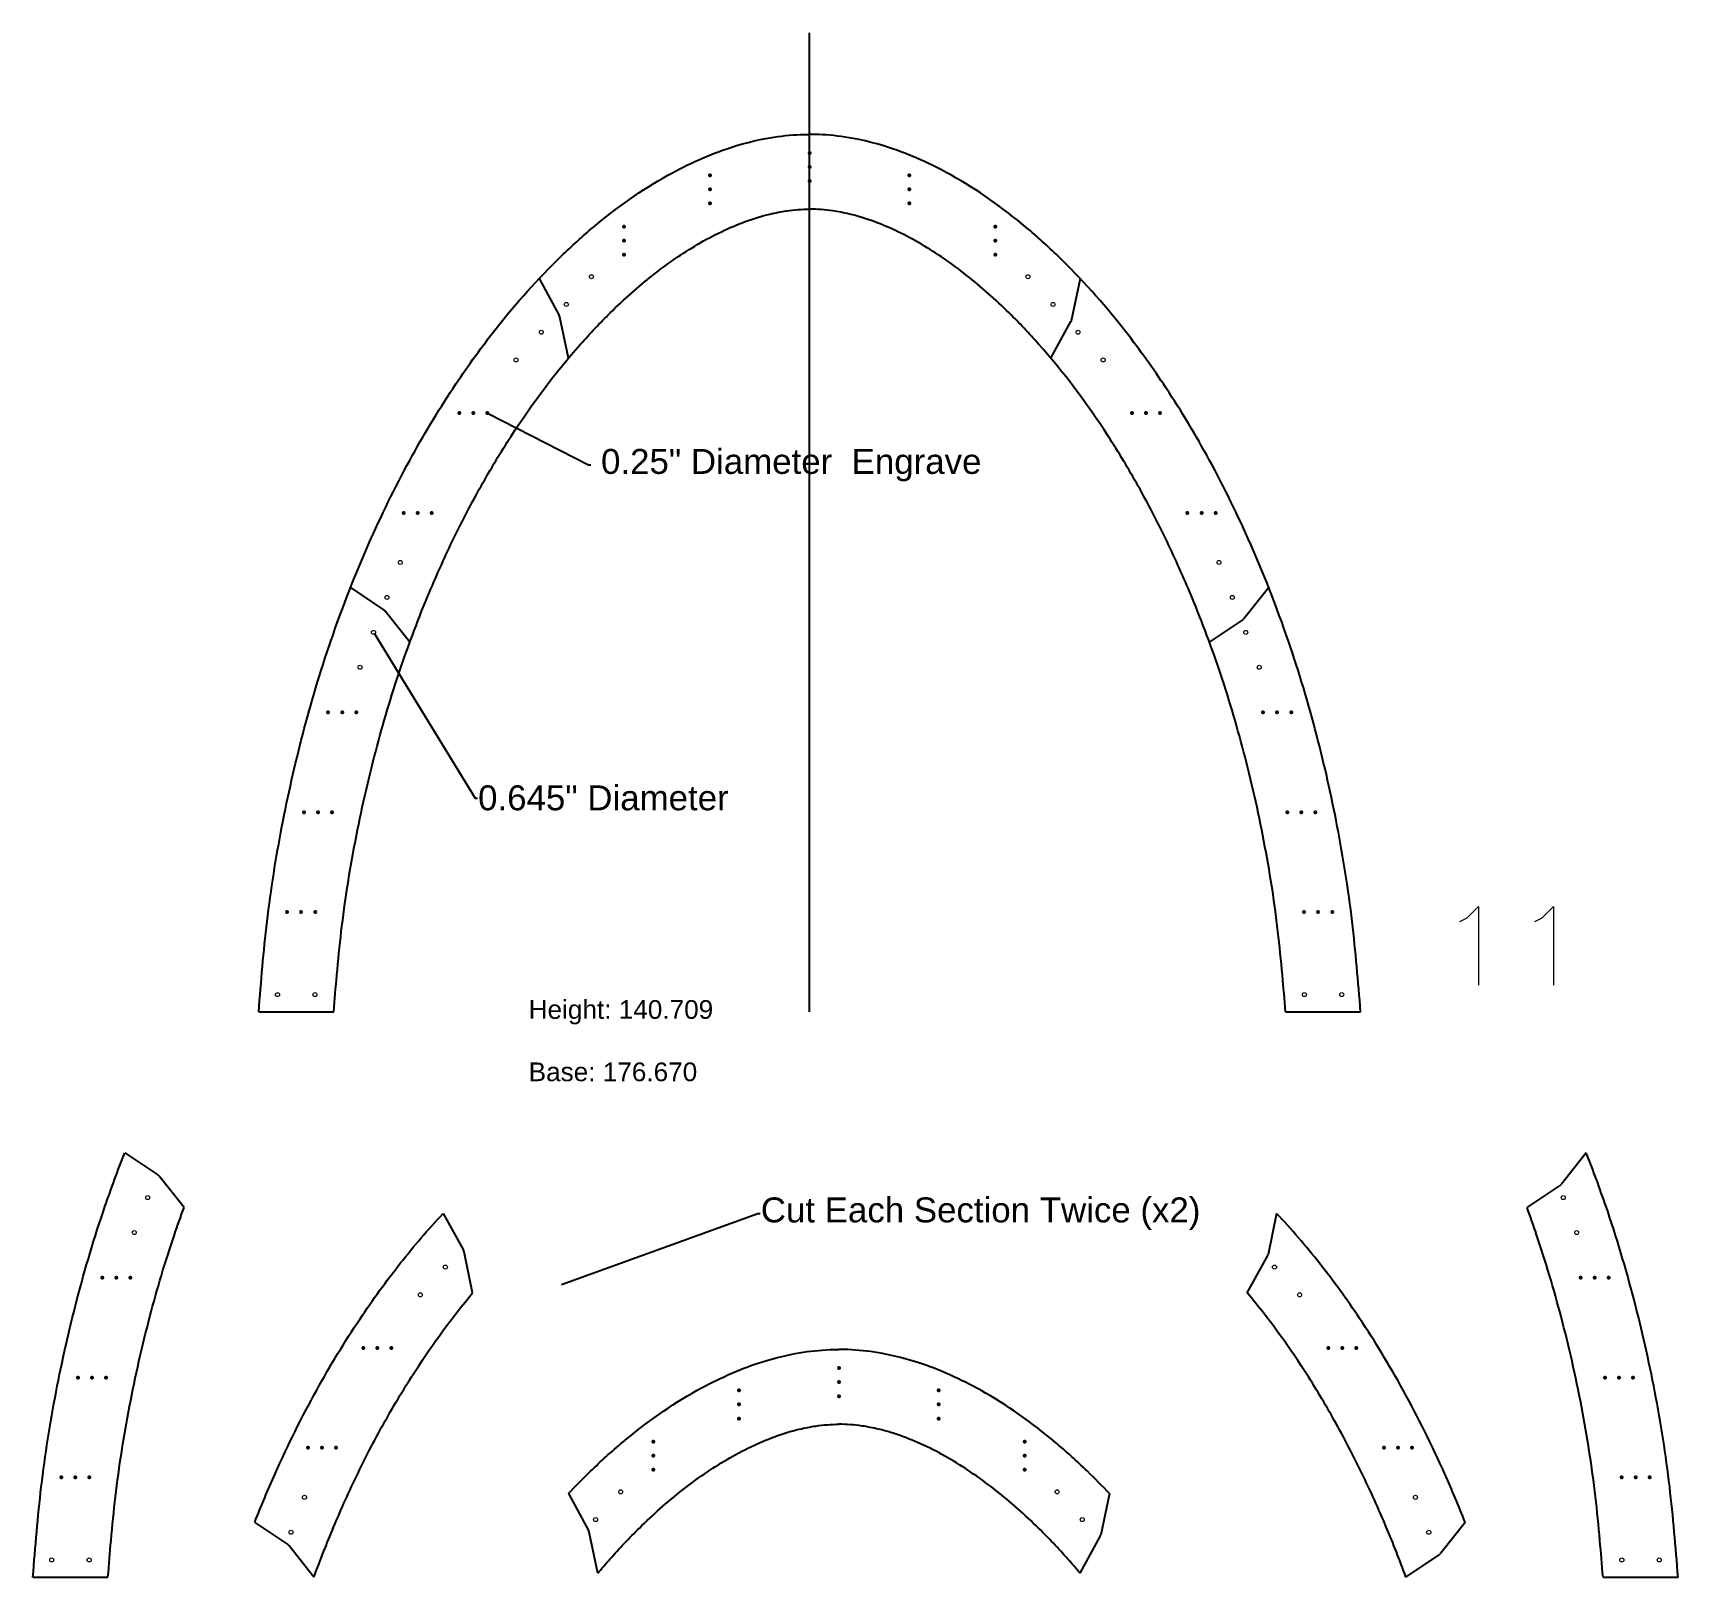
# Model space of a CAD drawing. Header units: inches. Extents: x 2 to 265, y 2 to 249.
import ezdxf
from ezdxf import colors
from ezdxf.entities.mleader import LeaderData, LeaderLine
from ezdxf.math import Vec2, Vec3

# ---------------------------------------------------------------- set-up
doc = ezdxf.new("R2010")
doc.units = ezdxf.units.IN
doc.header["$MEASUREMENT"] = 0
for name, color, linetype, lineweight in [('Annotation', 7, 'Continuous', 9), ('Drilling', 3, 'Continuous', 13), ('Engrave', 4, 'Continuous', 50)]:
    doc.layers.add(name, color=color, linetype=linetype, lineweight=lineweight)
doc.styles.get("Standard").update_dxf_attribs({"font": 'Arial.ttf'})

# ---------------------------------------------------------------- blocks, each defined once
blk = doc.blocks.new('*U63')
at = {"layer": 'Engrave'}
blk.add_point((0, 0), dxfattribs=at)
blk = doc.blocks.new('*U65')
at = {"layer": 'Engrave', "color": 0, "linetype": 'ByBlock', "lineweight": -2, "transparency": 16777216}
for p in [(0, 0), (2.25, 0), (4.5, 0)]:
    blk.add_blockref('*U63', p, dxfattribs=at)
blk = doc.blocks.new('*U66')
at = {"layer": 'Engrave'}
blk.add_point((0, 0), dxfattribs=at)
blk = doc.blocks.new('*U67')
at = {"layer": 'Engrave', "color": 0, "linetype": 'ByBlock', "lineweight": -2, "transparency": 16777216}
for p in [(0, 0), (2.25, 0), (4.5, 0)]:
    blk.add_blockref('*U66', p, dxfattribs=at)
blk = doc.blocks.new('*U68')
at = {"layer": 'Engrave'}
blk.add_point((0, 0), dxfattribs=at)
blk = doc.blocks.new('*U69')
at = {"layer": 'Engrave', "color": 0, "linetype": 'ByBlock', "lineweight": -2, "transparency": 16777216}
for p in [(0, 0), (2.25, 0), (4.5, 0)]:
    blk.add_blockref('*U68', p, dxfattribs=at)
blk = doc.blocks.new('*U70')
at = {"layer": 'Engrave'}
blk.add_point((0, 0), dxfattribs=at)
blk = doc.blocks.new('*U71')
at = {"layer": 'Engrave', "color": 0, "linetype": 'ByBlock', "lineweight": -2, "transparency": 16777216}
for p in [(0, 0), (2.25, 0), (4.5, 0)]:
    blk.add_blockref('*U70', p, dxfattribs=at)
blk = doc.blocks.new('*U72')
at = {"layer": 'Engrave'}
blk.add_point((0, 0), dxfattribs=at)
blk = doc.blocks.new('*U73')
at = {"layer": 'Engrave', "color": 0, "linetype": 'ByBlock', "lineweight": -2, "transparency": 16777216}
for p in [(0, 0), (2.25, 0), (4.5, 0)]:
    blk.add_blockref('*U72', p, dxfattribs=at)
blk = doc.blocks.new('*U74')
at = {"layer": 'Engrave'}
blk.add_point((0, 0), dxfattribs=at)
blk = doc.blocks.new('*U75')
at = {"layer": 'Engrave', "color": 0, "linetype": 'ByBlock', "lineweight": -2, "transparency": 16777216}
for p in [(0, 0), (2.25, 0), (4.5, 0)]:
    blk.add_blockref('*U74', p, dxfattribs=at)
blk = doc.blocks.new('*U76')
at = {"layer": 'Engrave'}
blk.add_point((0, 0), dxfattribs=at)
blk = doc.blocks.new('*U77')
at = {"layer": 'Engrave', "color": 0, "linetype": 'ByBlock', "lineweight": -2, "transparency": 16777216}
for p in [(0, 0), (2.25, 0), (4.5, 0)]:
    blk.add_blockref('*U76', p, dxfattribs=at)
blk = doc.blocks.new('*U78')
at = {"layer": 'Engrave'}
blk.add_point((0, 0), dxfattribs=at)
blk = doc.blocks.new('*U79')
at = {"layer": 'Engrave', "color": 0, "linetype": 'ByBlock', "lineweight": -2, "transparency": 16777216}
for p in [(0, 0), (2.25, 0), (4.5, 0)]:
    blk.add_blockref('*U78', p, dxfattribs=at)
blk = doc.blocks.new('*U80')
at = {"layer": 'Engrave'}
blk.add_point((0, 0), dxfattribs=at)
blk = doc.blocks.new('*U81')
at = {"layer": 'Engrave', "color": 0, "linetype": 'ByBlock', "lineweight": -2, "transparency": 16777216}
for p in [(0, 0), (2.25, 0), (4.5, 0)]:
    blk.add_blockref('*U80', p, dxfattribs=at)
blk = doc.blocks.new('*U82')
at = {"layer": 'Engrave'}
blk.add_point((0, 0), dxfattribs=at)
blk = doc.blocks.new('*U83')
at = {"layer": 'Engrave', "color": 0, "linetype": 'ByBlock', "lineweight": -2, "transparency": 16777216}
for p in [(0, 0), (2.25, 0), (4.5, 0)]:
    blk.add_blockref('*U82', p, dxfattribs=at)
blk = doc.blocks.new('*U84')
at = {"layer": 'Engrave'}
blk.add_point((0, 0), dxfattribs=at)
blk = doc.blocks.new('*U85')
at = {"layer": 'Engrave', "color": 0, "linetype": 'ByBlock', "lineweight": -2, "transparency": 16777216}
for p in [(0, 0), (2.25, 0), (4.5, 0)]:
    blk.add_blockref('*U84', p, dxfattribs=at)
blk = doc.blocks.new('*U86')
at = {"layer": 'Engrave'}
blk.add_point((0, 0), dxfattribs=at)
blk = doc.blocks.new('*U87')
at = {"layer": 'Engrave', "color": 0, "linetype": 'ByBlock', "lineweight": -2, "transparency": 16777216}
for p in [(0, 0), (2.25, 0), (4.5, 0)]:
    blk.add_blockref('*U86', p, dxfattribs=at)
blk = doc.blocks.new('*U88')
at = {"layer": 'Engrave'}
blk.add_point((0, 0), dxfattribs=at)
blk = doc.blocks.new('*U89')
at = {"layer": 'Engrave', "color": 0, "linetype": 'ByBlock', "lineweight": -2, "transparency": 16777216}
for p in [(0, 0), (2.25, 0), (4.5, 0)]:
    blk.add_blockref('*U88', p, dxfattribs=at)
blk = doc.blocks.new('*U90')
at = {"layer": 'Engrave'}
blk.add_point((0, 0), dxfattribs=at)
blk = doc.blocks.new('*U91')
at = {"layer": 'Engrave', "color": 0, "linetype": 'ByBlock', "lineweight": -2, "transparency": 16777216}
for p in [(0, 0), (2.25, 0), (4.5, 0)]:
    blk.add_blockref('*U90', p, dxfattribs=at)
blk = doc.blocks.new('*U92')
at = {"layer": 'Engrave'}
blk.add_point((0, 0), dxfattribs=at)
blk = doc.blocks.new('*U93')
at = {"layer": 'Engrave', "color": 0, "linetype": 'ByBlock', "lineweight": -2, "transparency": 16777216}
for p in [(0, 0), (2.25, 0), (4.5, 0)]:
    blk.add_blockref('*U92', p, dxfattribs=at)
blk = doc.blocks.new('*U94')
at = {"layer": 'Engrave'}
blk.add_point((0, 0), dxfattribs=at)
blk = doc.blocks.new('*U95')
at = {"layer": 'Engrave', "color": 0, "linetype": 'ByBlock', "lineweight": -2, "transparency": 16777216}
for p in [(0, 0), (2.25, 0), (4.5, 0)]:
    blk.add_blockref('*U94', p, dxfattribs=at)
blk = doc.blocks.new('*U96')
at = {"layer": 'Engrave'}
blk.add_point((0, 0), dxfattribs=at)
blk = doc.blocks.new('*U97')
at = {"layer": 'Engrave', "color": 0, "linetype": 'ByBlock', "lineweight": -2, "transparency": 16777216}
for p in [(0, 0), (2.25, 0), (4.5, 0)]:
    blk.add_blockref('*U96', p, dxfattribs=at)
blk = doc.blocks.new('*U98')
at = {"layer": 'Engrave'}
blk.add_point((0, 0), dxfattribs=at)
blk = doc.blocks.new('*U99')
at = {"layer": 'Engrave', "color": 0, "linetype": 'ByBlock', "lineweight": -2, "transparency": 16777216}
for p in [(0, 0), (2.25, 0), (4.5, 0)]:
    blk.add_blockref('*U98', p, dxfattribs=at)
blk = doc.blocks.new('*U100')
at = {"layer": 'Engrave'}
blk.add_point((0, 0), dxfattribs=at)
blk = doc.blocks.new('*U101')
at = {"layer": 'Engrave', "color": 0, "linetype": 'ByBlock', "lineweight": -2, "transparency": 16777216}
for p in [(0, 0), (2.25, 0), (4.5, 0)]:
    blk.add_blockref('*U100', p, dxfattribs=at)
blk = doc.blocks.new('*U102')
at = {"layer": 'Engrave'}
blk.add_point((0, 0), dxfattribs=at)
blk = doc.blocks.new('*U103')
at = {"layer": 'Engrave', "color": 0, "linetype": 'ByBlock', "lineweight": -2, "transparency": 16777216}
for p in [(0, 0), (2.25, 0), (4.5, 0)]:
    blk.add_blockref('*U102', p, dxfattribs=at)
blk = doc.blocks.new('*U104')
at = {"layer": 'Engrave'}
blk.add_point((0, 0), dxfattribs=at)
blk = doc.blocks.new('*U105')
at = {"layer": 'Engrave', "color": 0, "linetype": 'ByBlock', "lineweight": -2, "transparency": 16777216}
for p in [(0, 0), (2.25, 0), (4.5, 0)]:
    blk.add_blockref('*U104', p, dxfattribs=at)
blk = doc.blocks.new('*U106')
at = {"layer": 'Engrave'}
blk.add_point((0, 0), dxfattribs=at)
blk = doc.blocks.new('*U107')
at = {"layer": 'Engrave', "color": 0, "linetype": 'ByBlock', "lineweight": -2, "transparency": 16777216}
for p in [(0, 0), (2.25, 0), (4.5, 0)]:
    blk.add_blockref('*U106', p, dxfattribs=at)
blk = doc.blocks.new('*U108')
at = {"layer": 'Engrave'}
blk.add_point((0, 0), dxfattribs=at)
blk = doc.blocks.new('*U109')
at = {"layer": 'Engrave', "color": 0, "linetype": 'ByBlock', "lineweight": -2, "transparency": 16777216}
for p in [(0, 0), (2.25, 0), (4.5, 0)]:
    blk.add_blockref('*U108', p, dxfattribs=at)
blk = doc.blocks.new('*U110')
at = {"layer": 'Engrave'}
blk.add_point((0, 0), dxfattribs=at)
blk = doc.blocks.new('*U111')
at = {"layer": 'Engrave', "color": 0, "linetype": 'ByBlock', "lineweight": -2, "transparency": 16777216}
for p in [(0, 0), (2.25, 0), (4.5, 0)]:
    blk.add_blockref('*U110', p, dxfattribs=at)
blk = doc.blocks.new('*U112')
at = {"layer": 'Engrave'}
blk.add_point((0, 0), dxfattribs=at)
blk = doc.blocks.new('*U113')
at = {"layer": 'Engrave', "color": 0, "linetype": 'ByBlock', "lineweight": -2, "transparency": 16777216}
for p in [(0, 0), (2.25, 0), (4.5, 0)]:
    blk.add_blockref('*U112', p, dxfattribs=at)
blk = doc.blocks.new('*U114')
at = {"layer": 'Engrave'}
blk.add_point((0, 0), dxfattribs=at)
blk = doc.blocks.new('*U115')
at = {"layer": 'Engrave', "color": 0, "linetype": 'ByBlock', "lineweight": -2, "transparency": 16777216}
for p in [(0, 0), (2.25, 0), (4.5, 0)]:
    blk.add_blockref('*U114', p, dxfattribs=at)
blk = doc.blocks.new('*U116')
at = {"layer": 'Engrave'}
blk.add_point((0, 0), dxfattribs=at)
blk = doc.blocks.new('*U117')
at = {"layer": 'Engrave', "color": 0, "linetype": 'ByBlock', "lineweight": -2, "transparency": 16777216}
for p in [(0, 0), (2.25, 0), (4.5, 0)]:
    blk.add_blockref('*U116', p, dxfattribs=at)
blk = doc.blocks.new('*U118')
at = {"layer": 'Engrave'}
blk.add_point((0, 0), dxfattribs=at)
blk = doc.blocks.new('*U119')
at = {"layer": 'Engrave', "color": 0, "linetype": 'ByBlock', "lineweight": -2, "transparency": 16777216}
for p in [(0, 0), (2.25, 0), (4.5, 0)]:
    blk.add_blockref('*U118', p, dxfattribs=at)
blk = doc.blocks.new('*U120')
at = {"layer": 'Engrave'}
blk.add_point((0, 0), dxfattribs=at)
blk = doc.blocks.new('*U121')
at = {"layer": 'Engrave', "color": 0, "linetype": 'ByBlock', "lineweight": -2, "transparency": 16777216}
for p in [(0, 0), (2.25, 0), (4.5, 0)]:
    blk.add_blockref('*U120', p, dxfattribs=at)
blk = doc.blocks.new('*U122')
at = {"layer": 'Engrave'}
blk.add_point((0, 0), dxfattribs=at)
blk = doc.blocks.new('*U123')
at = {"layer": 'Engrave', "color": 0, "linetype": 'ByBlock', "lineweight": -2, "transparency": 16777216}
for p in [(0, 0), (2.25, 0), (4.5, 0)]:
    blk.add_blockref('*U122', p, dxfattribs=at)

msp = doc.modelspace()

# ---------------------------------------------------------------- linework, layer by layer
for p, q in [((126.15, 92.3), (126.15, 249.26)), ((82.77, 209.87), (86, 203.97)), ((169.53, 209.87), (168.15, 203.29)), ((87.48, 197.11), (86.11, 203.7)), ((164.82, 197.11), (168.05, 203.01)), ((52.55, 160.33), (57.85, 156.77)), ((199.75, 160.33), (195.79, 155.32)), ((62.04, 151.55), (58.08, 156.56)), ((190.26, 151.55), (195.56, 155.11)), ((37.82, 92.3), (49.85, 92.3)), ((202.45, 92.3), (214.49, 92.3)), ((16.34, 69.69), (21.65, 66.13)), ((250.66, 69.69), (246.7, 64.68)), ((25.84, 60.91), (21.88, 65.92)), ((241.17, 60.91), (246.47, 64.47)), ((67.41, 59.97), (70.64, 54.07)), ((201.03, 59.97), (199.65, 53.38)), ((72.12, 47.21), (70.74, 53.79)), ((196.32, 47.21), (199.55, 53.11)), ((87.47, 15.03), (90.7, 9.13)), ((174.22, 15.03), (172.85, 8.44)), ((37.18, 10.43), (42.49, 6.87)), ((92.18, 2.27), (90.8, 8.85)), ((169.51, 2.27), (172.75, 8.17)), ((231.25, 10.43), (227.29, 5.42)), ((46.68, 1.65), (42.71, 6.66)), ((221.76, 1.65), (227.06, 5.21)), ((1.61, 1.65), (13.65, 1.65)), ((253.36, 1.65), (265.39, 1.65))]:
    msp.add_line(p, q)
for points, knots in [([(37.82, 92.3), (38.2, 97.13), (39.01, 107.09), (41.37, 121.96), (44.75, 136.97), (49.37, 152.43), (55.25, 167.41), (62.05, 181.17), (68.86, 192.4), (76.66, 203.21), (84.13, 211.59), (93.3, 219.89), (102.19, 226.22), (112.38, 230.84), (120.09, 232.68), (124.37, 232.99), (126.07, 233), (126.15, 233)], [0, 0, 0, 0, 22.958299, 47.319754, 71.179983, 95.795914, 123.628357, 147.273861, 168.389275, 185.733333, 210.340363, 221.321845, 244.302981, 261.679777, 273.947663, 281.626321, 281.9849, 281.9849, 281.9849, 281.9849]), ([(214.49, 92.3), (214.1, 97.13), (213.29, 107.09), (210.93, 121.96), (207.55, 136.97), (202.93, 152.43), (197.05, 167.41), (190.26, 181.17), (183.44, 192.4), (175.64, 203.21), (168.17, 211.59), (159, 219.89), (150.11, 226.22), (139.93, 230.84), (132.21, 232.68), (127.93, 232.99), (126.23, 233), (126.15, 233)], [0, 0, 0, 0, 22.958299, 47.319754, 71.179983, 95.795914, 123.628357, 147.273861, 168.389275, 185.733333, 210.340363, 221.321845, 244.302981, 261.679777, 273.947663, 281.626321, 281.9849, 281.9849, 281.9849, 281.9849]), ([(49.85, 92.3), (50.01, 94.28), (50.17, 96.24), (50.56, 100.55), (50.79, 102.88), (51.34, 107.59), (51.67, 110), (52.43, 114.84), (52.85, 117.26), (54.24, 124.52), (55.33, 129.32), (57.74, 138.49), (59.05, 142.87), (61.92, 151.38), (63.49, 155.51), (66.43, 162.5), (67.73, 165.4), (70.48, 171.08), (71.94, 173.87), (75, 179.33), (76.61, 182.01), (81.7, 189.86), (85.4, 194.83), (90.96, 201.1), (92.54, 202.76), (96.36, 206.52), (98.63, 208.54), (103.33, 212.24), (105.74, 213.91), (109.47, 216.1), (110.74, 216.78), (113.27, 217.99), (114.54, 218.53), (117.14, 219.49), (118.47, 219.9), (120.68, 220.42), (121.57, 220.6), (123.69, 220.91), (124.93, 221), (126.15, 221)], [1.528468, 1.528468, 1.528468, 1.528468, 10.993264, 10.993264, 22.627109, 22.627109, 34.902077, 34.902077, 47.177045, 47.177045, 71.726981, 71.726981, 94.672466, 94.672466, 116.925922, 116.925922, 132.934614, 132.934614, 148.943306, 148.943306, 164.951999, 164.951999, 196.969383, 196.969383, 209.102439, 209.102439, 225.53653, 225.53653, 241.970622, 241.970622, 250.304345, 250.304345, 258.638068, 258.638068, 267.400476, 267.400476, 273.364576, 273.364576, 281.914365, 281.914365, 281.914365, 281.914365]), ([(202.45, 92.3), (202.29, 94.28), (202.13, 96.24), (201.74, 100.55), (201.51, 102.88), (200.96, 107.59), (200.63, 110), (199.87, 114.84), (199.45, 117.26), (198.06, 124.52), (196.98, 129.32), (194.56, 138.49), (193.26, 142.87), (190.38, 151.38), (188.81, 155.51), (185.87, 162.5), (184.57, 165.4), (181.82, 171.08), (180.37, 173.87), (177.3, 179.33), (175.69, 182.01), (170.6, 189.86), (166.9, 194.83), (161.34, 201.1), (159.76, 202.76), (155.94, 206.52), (153.67, 208.54), (148.98, 212.24), (146.56, 213.91), (142.83, 216.1), (141.56, 216.78), (139.03, 217.99), (137.76, 218.53), (135.16, 219.49), (133.83, 219.9), (131.62, 220.42), (130.73, 220.6), (128.61, 220.91), (127.38, 221), (126.15, 221)], [1.528468, 1.528468, 1.528468, 1.528468, 10.993264, 10.993264, 22.627109, 22.627109, 34.902077, 34.902077, 47.177045, 47.177045, 71.726981, 71.726981, 94.672466, 94.672466, 116.925922, 116.925922, 132.934614, 132.934614, 148.943306, 148.943306, 164.951999, 164.951999, 196.969383, 196.969383, 209.102439, 209.102439, 225.53653, 225.53653, 241.970622, 241.970622, 250.304345, 250.304345, 258.638068, 258.638068, 267.400476, 267.400476, 273.364576, 273.364576, 281.914365, 281.914365, 281.914365, 281.914365]), ([(1.61, 1.65), (2, 6.49), (2.8, 16.45), (5.17, 31.31), (8.54, 46.33), (12.36, 59.08), (15.22, 66.84), (16.34, 69.69)], [0, 0, 0, 0, 22.958299, 47.319754, 71.179983, 95.795914, 110.294093, 110.294093, 110.294093, 110.294093]), ([(265.39, 1.65), (265, 6.49), (264.2, 16.45), (261.84, 31.31), (258.46, 46.33), (254.65, 59.08), (251.79, 66.84), (250.66, 69.69)], [0, 0, 0, 0, 22.958299, 47.319754, 71.179983, 95.795914, 110.294093, 110.294093, 110.294093, 110.294093]), ([(13.65, 1.65), (13.81, 3.64), (13.97, 5.59), (14.36, 9.9), (14.59, 12.24), (15.14, 16.95), (15.47, 19.36), (16.23, 24.2), (16.65, 26.62), (18.04, 33.88), (19.12, 38.67), (21.53, 47.85), (22.84, 52.23), (24.8, 58.01), (25.31, 59.46), (25.84, 60.91)], [1.528468, 1.528468, 1.528468, 1.528468, 10.993264, 10.993264, 22.627109, 22.627109, 34.902077, 34.902077, 47.177045, 47.177045, 71.726981, 71.726981, 94.672466, 94.672466, 102.440319, 102.440319, 102.440319, 102.440319]), ([(253.36, 1.65), (253.19, 3.64), (253.03, 5.59), (252.65, 9.9), (252.42, 12.24), (251.87, 16.95), (251.54, 19.36), (250.78, 24.2), (250.36, 26.62), (248.97, 33.88), (247.88, 38.67), (245.47, 47.85), (244.16, 52.23), (242.21, 58.01), (241.7, 59.46), (241.17, 60.91)], [1.528468, 1.528468, 1.528468, 1.528468, 10.993264, 10.993264, 22.627109, 22.627109, 34.902077, 34.902077, 47.177045, 47.177045, 71.726981, 71.726981, 94.672466, 94.672466, 102.440319, 102.440319, 102.440319, 102.440319]), ([(37.18, 10.43), (38.22, 13.05), (41.24, 20.25), (46.68, 31.27), (53.49, 42.5), (60.31, 51.94), (64.99, 57.41), (67.41, 59.97)], [110.294093, 110.294093, 110.294093, 110.294093, 123.628357, 147.273861, 168.389275, 185.733333, 202.38682, 202.38682, 202.38682, 202.38682]), ([(231.25, 10.43), (230.22, 13.05), (227.19, 20.25), (221.75, 31.27), (214.94, 42.5), (208.12, 51.94), (203.44, 57.41), (201.03, 59.97)], [110.294093, 110.294093, 110.294093, 110.294093, 123.628357, 147.273861, 168.389275, 185.733333, 202.38682, 202.38682, 202.38682, 202.38682]), ([(46.68, 1.65), (47.67, 4.35), (48.72, 7.03), (51.06, 12.6), (52.36, 15.49), (55.12, 21.18), (56.57, 23.97), (59.63, 29.43), (61.24, 32.11), (65.78, 39.1), (68.83, 43.29), (72.12, 47.21)], [102.440319, 102.440319, 102.440319, 102.440319, 116.925922, 116.925922, 132.934614, 132.934614, 148.943306, 148.943306, 164.951999, 164.951999, 191.730693, 191.730693, 191.730693, 191.730693]), ([(221.76, 1.65), (220.77, 4.35), (219.72, 7.03), (217.37, 12.6), (216.07, 15.49), (213.31, 21.18), (211.86, 23.97), (208.8, 29.43), (207.19, 32.11), (202.66, 39.1), (199.6, 43.29), (196.32, 47.21)], [102.440319, 102.440319, 102.440319, 102.440319, 116.925922, 116.925922, 132.934614, 132.934614, 148.943306, 148.943306, 164.951999, 164.951999, 191.730693, 191.730693, 191.730693, 191.730693]), ([(87.47, 15.03), (88.62, 16.25), (91.43, 19.1), (97.99, 25.05), (106.89, 31.37), (117.07, 36), (124.78, 37.83), (129.07, 38.15), (130.77, 38.16), (130.85, 38.16)], [202.38682, 202.38682, 202.38682, 202.38682, 210.340363, 221.321845, 244.302981, 261.679777, 273.947663, 281.626321, 281.9849, 281.9849, 281.9849, 281.9849]), ([(174.22, 15.03), (173.07, 16.25), (170.26, 19.1), (163.7, 25.05), (154.81, 31.37), (144.62, 36), (136.91, 37.83), (132.62, 38.15), (130.92, 38.16), (130.85, 38.16)], [202.38682, 202.38682, 202.38682, 202.38682, 210.340363, 221.321845, 244.302981, 261.679777, 273.947663, 281.626321, 281.9849, 281.9849, 281.9849, 281.9849]), ([(92.18, 2.27), (92.82, 3.03), (93.47, 3.79), (95.66, 6.26), (97.23, 7.92), (101.05, 11.67), (103.33, 13.69), (108.02, 17.39), (110.44, 19.07), (114.16, 21.25), (115.43, 21.93), (117.97, 23.15), (119.24, 23.69), (121.84, 24.65), (123.17, 25.05), (125.38, 25.58), (126.26, 25.75), (128.38, 26.06), (129.62, 26.16), (130.85, 26.16)], [191.730693, 191.730693, 191.730693, 191.730693, 196.969383, 196.969383, 209.102439, 209.102439, 225.53653, 225.53653, 241.970622, 241.970622, 250.304345, 250.304345, 258.638068, 258.638068, 267.400476, 267.400476, 273.364576, 273.364576, 281.914365, 281.914365, 281.914365, 281.914365]), ([(169.51, 2.27), (168.87, 3.03), (168.22, 3.79), (166.03, 6.26), (164.46, 7.92), (160.64, 11.67), (158.36, 13.69), (153.67, 17.39), (151.25, 19.07), (147.53, 21.25), (146.26, 21.93), (143.72, 23.15), (142.45, 23.69), (139.85, 24.65), (138.52, 25.05), (136.31, 25.58), (135.43, 25.75), (133.31, 26.06), (132.07, 26.16), (130.85, 26.16)], [191.730693, 191.730693, 191.730693, 191.730693, 196.969383, 196.969383, 209.102439, 209.102439, 225.53653, 225.53653, 241.970622, 241.970622, 250.304345, 250.304345, 258.638068, 258.638068, 267.400476, 267.400476, 273.364576, 273.364576, 281.914365, 281.914365, 281.914365, 281.914365])]:
    msp.add_open_spline(points, degree=3, knots=knots)
for points in [[(86.11, 203.7), (86.09, 203.79), (86.05, 203.89), (86, 203.97)], [(168.05, 203.01), (168.1, 203.1), (168.13, 203.19), (168.15, 203.29)], [(57.85, 156.77), (57.94, 156.72), (58.02, 156.65), (58.08, 156.56)], [(195.56, 155.11), (195.65, 155.17), (195.73, 155.24), (195.79, 155.32)], [(21.65, 66.13), (21.73, 66.07), (21.81, 66), (21.88, 65.92)], [(246.47, 64.47), (246.56, 64.53), (246.63, 64.6), (246.7, 64.68)], [(70.74, 53.79), (70.72, 53.89), (70.69, 53.98), (70.64, 54.07)], [(199.55, 53.11), (199.6, 53.19), (199.63, 53.29), (199.65, 53.38)], [(90.8, 8.85), (90.78, 8.95), (90.75, 9.04), (90.7, 9.13)], [(172.75, 8.17), (172.79, 8.25), (172.83, 8.35), (172.85, 8.44)], [(42.49, 6.87), (42.57, 6.81), (42.65, 6.74), (42.71, 6.66)], [(227.06, 5.21), (227.15, 5.27), (227.22, 5.34), (227.29, 5.42)]]:
    msp.add_open_spline(points, degree=3)
at = {"layer": 'Annotation'}
for points in [[(230.39, 106.76), (231.59, 107.36), (233.39, 109.16), (233.39, 96.56)], [(242.4, 106.76), (243.6, 107.36), (245.4, 109.16), (245.4, 96.56)]]:
    msp.add_lwpolyline(points, dxfattribs=at)
at = {"layer": 'Drilling'}
for centre in [(91.17, 210.17), (161.14, 210.17), (87.14, 205.72), (165.16, 205.72), (83.12, 201.27), (169.19, 201.27), (79.09, 196.82), (173.21, 196.82), (60.52, 164.35), (191.78, 164.35), (58.37, 158.74), (193.93, 158.74), (56.22, 153.14), (196.08, 153.14), (54.07, 147.54), (198.23, 147.54), (40.83, 95.05), (46.83, 95.05), (205.47, 95.05), (211.47, 95.05), (20.02, 62.5), (246.99, 62.5), (17.87, 56.9), (249.14, 56.9), (67.75, 51.36), (200.68, 51.36), (63.72, 46.91), (204.71, 46.91), (45.16, 14.44), (95.86, 15.32), (165.83, 15.32), (223.28, 14.44), (91.84, 10.87), (169.86, 10.87), (43, 8.84), (225.43, 8.84), (4.63, 4.4), (10.63, 4.4), (256.37, 4.4), (262.37, 4.4)]:
    msp.add_circle(centre, 0.323, dxfattribs=at)

# ---------------------------------------------------------------- block references
at = {"layer": 'Engrave', "rotation": 270}
for name, p in [('*U77', (126.16, 230)), ('*U75', (110.15, 226.43)), ('*U79', (96.4, 218.22)), ('*U107', (130.85, 35.16)), ('*U105', (114.85, 31.58)), ('*U109', (101.09, 23.38))]:
    msp.add_blockref(name, p, dxfattribs=at)
at = {"layer": 'Engrave', "xscale": -1, "rotation": 90}
for name, p in [('*U91', (142.15, 226.43)), ('*U93', (155.9, 218.22)), ('*U111', (146.85, 31.58)), ('*U113', (160.6, 23.38))]:
    msp.add_blockref(name, p, dxfattribs=at)
at = {"layer": 'Engrave'}
for name, p in [('*U73', (69.97, 188.3)), ('*U71', (61.07, 172.3)), ('*U69', (48.95, 140.3)), ('*U67', (45.06, 124.3)), ('*U65', (42.37, 108.3)), ('*U99', (12.74, 49.65)), ('*U103', (54.6, 38.39)), ('*U97', (8.85, 33.65)), ('*U101', (45.71, 22.39)), ('*U95', (6.17, 17.65))]:
    msp.add_blockref(name, p, dxfattribs=at)
at = {"layer": 'Engrave', "xscale": -1}
for name, p in [('*U89', (182.33, 188.3)), ('*U87', (191.23, 172.3)), ('*U85', (203.36, 140.3)), ('*U83', (207.24, 124.3)), ('*U81', (209.93, 108.3)), ('*U123', (254.26, 49.65)), ('*U117', (213.83, 38.39)), ('*U121', (258.15, 33.65)), ('*U115', (222.73, 22.39)), ('*U119', (260.84, 17.65))]:
    msp.add_blockref(name, p, dxfattribs=at)

# ---------------------------------------------------------------- texts
at = {"layer": 'Annotation', "insert": (81.1, 94.17), "char_height": 3, "attachment_point": 1}
msp.add_mtext_dynamic_manual_height_columns('Height: 140.709\\P \\PBase: 176.670', width=45.2102, gutter_width=1, heights=[0], dxfattribs=at)

# ---------------------------------------------------------------- leaders
at = {"layer": 'Annotation'}
ml = msp.add_multileader_mtext('Standard', dxfattribs=at)
ml.set_content('\\A1; 0.25" Diameter  Engrave', color=256)
ml.set_leader_properties()
ml.build(insert=Vec2(0, 0))
ml.multileader.update_dxf_attribs({"text_right_attachment_type": 6, "dogleg_length": 0.36, "arrow_head_size": 0.18})
ctx = ml.context
ctx.base_point, ctx.arrow_head_size, ctx.landing_gap_size, ctx.plane_origin = Vec3(91.06, 179.98), 0.18, 0.09, Vec3(215.08, 141.33)
ctx.right_attachment = 6
notes = []
notes.append((ctx, [(1, (1, 1, 0), (90.7, 179.98), (1, 0), 0.36, [(0, [(74.47, 188.3)], 0, [])])]))
ctx.mtext.insert, ctx.mtext.flow_direction = Vec3(91.15, 182.55), 5
ml = msp.add_multileader_mtext('Standard', dxfattribs=at)
ml.set_content('\\A1;0.645" Diameter', color=256)
ml.set_leader_properties()
ml.build(insert=Vec2(0, 0))
ml.multileader.update_dxf_attribs({"text_right_attachment_type": 6, "dogleg_length": 0.36, "arrow_head_size": 0.18})
ctx = ml.context
ctx.base_point, ctx.arrow_head_size, ctx.landing_gap_size, ctx.plane_origin = Vec3(72.9, 126.58), 0.18, 0.09, Vec3(198.09, 105.88)
ctx.right_attachment = 6
notes.append((ctx, [(1, (1, 1, 0), (72.54, 126.58), (1, 0), 0.36, [(0, [(56.22, 153.14)], 0, [])])]))
ctx.mtext.insert, ctx.mtext.flow_direction = Vec3(72.99, 128.61), 5
ml = msp.add_multileader_mtext('Standard', dxfattribs=at)
ml.set_content('\\A1;Cut Each Section Twice (x2) ', color=256)
ml.set_leader_properties()
ml.build(insert=Vec2(0, 0))
ml.multileader.update_dxf_attribs({"text_right_attachment_type": 6, "dogleg_length": 0.36, "arrow_head_size": 0.18})
ctx = ml.context
ctx.base_point, ctx.arrow_head_size, ctx.landing_gap_size, ctx.plane_origin = Vec3(118.23, 59.98), 0.18, 0.09, Vec3(253.77, 24.74)
ctx.right_attachment = 6
notes.append((ctx, [(1, (1, 1, 0), (117.87, 59.98), (1, 0), 0.36, [(0, [(86.2, 48.52)], 0, [])])]))
ctx.mtext.insert, ctx.mtext.flow_direction = Vec3(118.32, 62.53), 5
for ctx, leaders in notes:
    for number, flags, end, landing, length, lines in leaders:
        leader = LeaderData()
        leader.index, (leader.has_last_leader_line, leader.has_dogleg_vector, leader.attachment_direction) = number, flags
        leader.last_leader_point, leader.dogleg_vector, leader.dogleg_length = Vec3(end), Vec3(landing), length
        for number, points, colour, breaks in lines:
            line = LeaderLine()
            line.index, line.vertices, line.color, line.breaks = number, Vec3.list(points), colors.encode_raw_color(colour), breaks
            leader.lines.append(line)
        ctx.leaders.append(leader)

doc.saveas('drawing.dxf')
